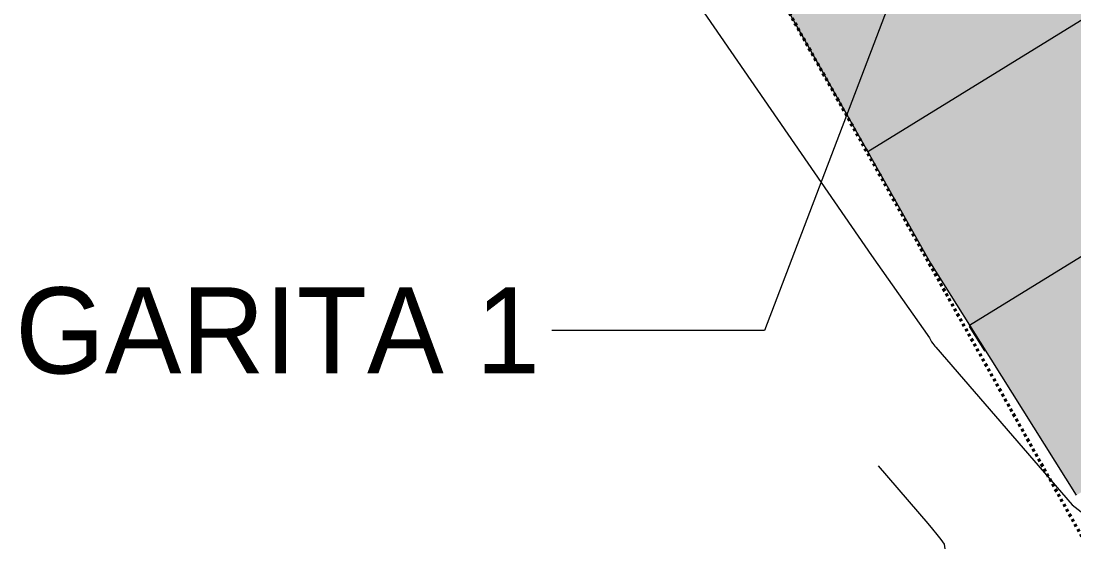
# Model space of a CAD drawing. Header units: metres. Extents: x -490 to 202, y -217 to 332.
# Drawn here: x -129.73 to -93.03, y -49.03 to -30.63 of the extents above; entities that cross this region are included whole.
import ezdxf

# ---------------------------------------------------------------- set-up
doc = ezdxf.new("R2010")
doc.units = ezdxf.units.M
doc.linetypes.add('Trazo', pattern=[0.00635, 0.003175, -0.003175])
doc.layers.add('A-DETL', color=94, linetype='Continuous', lineweight=9, true_color=0x00a600)
doc.layers.add('C-TOPO-MAJR', color=66, linetype='Continuous', lineweight=18, true_color=0x647b04)
for name, color, linetype, lineweight in [('A-DETL-GENF', 7, 'Continuous', 9), ('A-DETL-THIN', 7, 'Continuous', 9), ('A-GENM', 7, 'Continuous', 9), ('G-ANNO-TEXT', 7, 'Continuous', 9)]:
    doc.layers.add(name, color=color, linetype=linetype, lineweight=lineweight)
doc.styles.add('Bahnschrift_B', font='bahnschrift.ttf', dxfattribs={"height": 3})

# ---------------------------------------------------------------- blocks, each defined once
blk = doc.blocks.new('Placa corriente - Placa corriente 200x50x3cm-V21-PLANTA DE MURO PERIMETRAL')
at = {"layer": 'A-GENM', "true_color": 0x7f7f7f}
blk.add_hatch(color=8, dxfattribs=at).paths.add_polyline_path([(0.5, -0.025), (0.5, 0.004), (-0.5, 0.004), (-0.489, -0.025)])
at = {"layer": 'A-GENM'}
for p, q in [((-0.5, 0.004), (-0.5, -0.025)), ((0.5, -0.025), (0.5, 0.004)), ((-0.5, -0.025), (0.5, -0.025))]:
    blk.add_line(p, q, dxfattribs=at)

msp = doc.modelspace()

# ---------------------------------------------------------------- hatches: boundary and pattern name
at = {"layer": 'A-DETL-GENF', "true_color": 0xfffdfb}
for points in [[(-100.219, -35.19), (-84.897, -25.746), (-85.404, -24.923), (-93.033, -19.484), (-104.879, -26.785), (-104.178, -28.183)], [(-96.673, -41.227), (-81.224, -31.705), (-84.897, -25.746), (-100.219, -35.19), (-98.028, -39.069), (-96.768, -41.076)], [(-92.951, -47.156), (-77.551, -37.664), (-81.224, -31.705), (-96.673, -41.227)]]:
    msp.add_hatch(color=7, dxfattribs=at).paths.add_polyline_path(points)

# ---------------------------------------------------------------- linework, layer by layer
at = {"layer": 'A-DETL', "color": 1, "linetype": 'Trazo', "lineweight": 50, "true_color": 0xff0000}
msp.add_line((-75.777, -78.973), (-104.928, -26.815), dxfattribs=at)
at = {"layer": 'A-DETL-THIN', "color": 253, "true_color": 0xaaaaaa}
for p, q in [((-84.897, -25.746), (-100.219, -35.19)), ((-104.178, -28.183), (-100.219, -35.19)), ((-96.673, -41.227), (-81.224, -31.705)), ((-100.219, -35.19), (-98.028, -39.069)), ((-98.028, -39.069), (-96.673, -41.227)), ((-96.673, -41.227), (-92.951, -47.156))]:
    msp.add_line(p, q, dxfattribs=at)
at = {"layer": 'C-TOPO-MAJR', "color": 9, "true_color": 0xcbd3ab}
for p, q in [((-113.489, -19.344), (-100.083, -38.804)), ((-97.994, -41.804), (-97.954, -41.86)), ((-97.844, -41.997), (-93.098, -47.485)), ((-93.098, -47.485), (-92.417, -48.006))]:
    msp.add_line(p, q, dxfattribs=at)
at = {"layer": 'C-TOPO-MAJR', "color": 9, "true_color": 0xcbd3ab, "flags": 128}
for points in [[(-100.083, -38.804), (-98.068, -41.669), (-98.029, -41.74), (-97.994, -41.804)], [(-97.954, -41.86), (-97.914, -41.91), (-97.877, -41.955), (-97.844, -41.997)], [(-99.86, -46.132), (-98.124, -48.139), (-97.959, -48.341), (-97.807, -48.527), (-97.668, -48.697), (-97.552, -48.857), (-97.536, -49.026)]]:
    msp.add_lwpolyline(points, dxfattribs=at)
at = {"layer": 'G-ANNO-TEXT'}
for p, q in [((-94.064, -15.823), (-103.821, -41.41)), ((-111.165, -41.41), (-111.226, -41.41)), ((-103.821, -41.41), (-111.165, -41.41))]:
    msp.add_line(p, q, dxfattribs=at)

# ---------------------------------------------------------------- block references
at = {"layer": 'A-GENM', "rotation": 302.1220671810262}
msp.add_blockref('Placa corriente - Placa corriente 200x50x3cm-V21-PLANTA DE MURO PERIMETRAL', (-96.392, -41.683), dxfattribs=at)

# ---------------------------------------------------------------- texts
at = {"layer": 'G-ANNO-TEXT', "insert": (-129.927, -39.91), "char_height": 3, "width": 20.20253, "attachment_point": 1, "style": 'Bahnschrift_B'}
msp.add_mtext('GARITA 1', dxfattribs=at)

doc.saveas('drawing.dxf')
